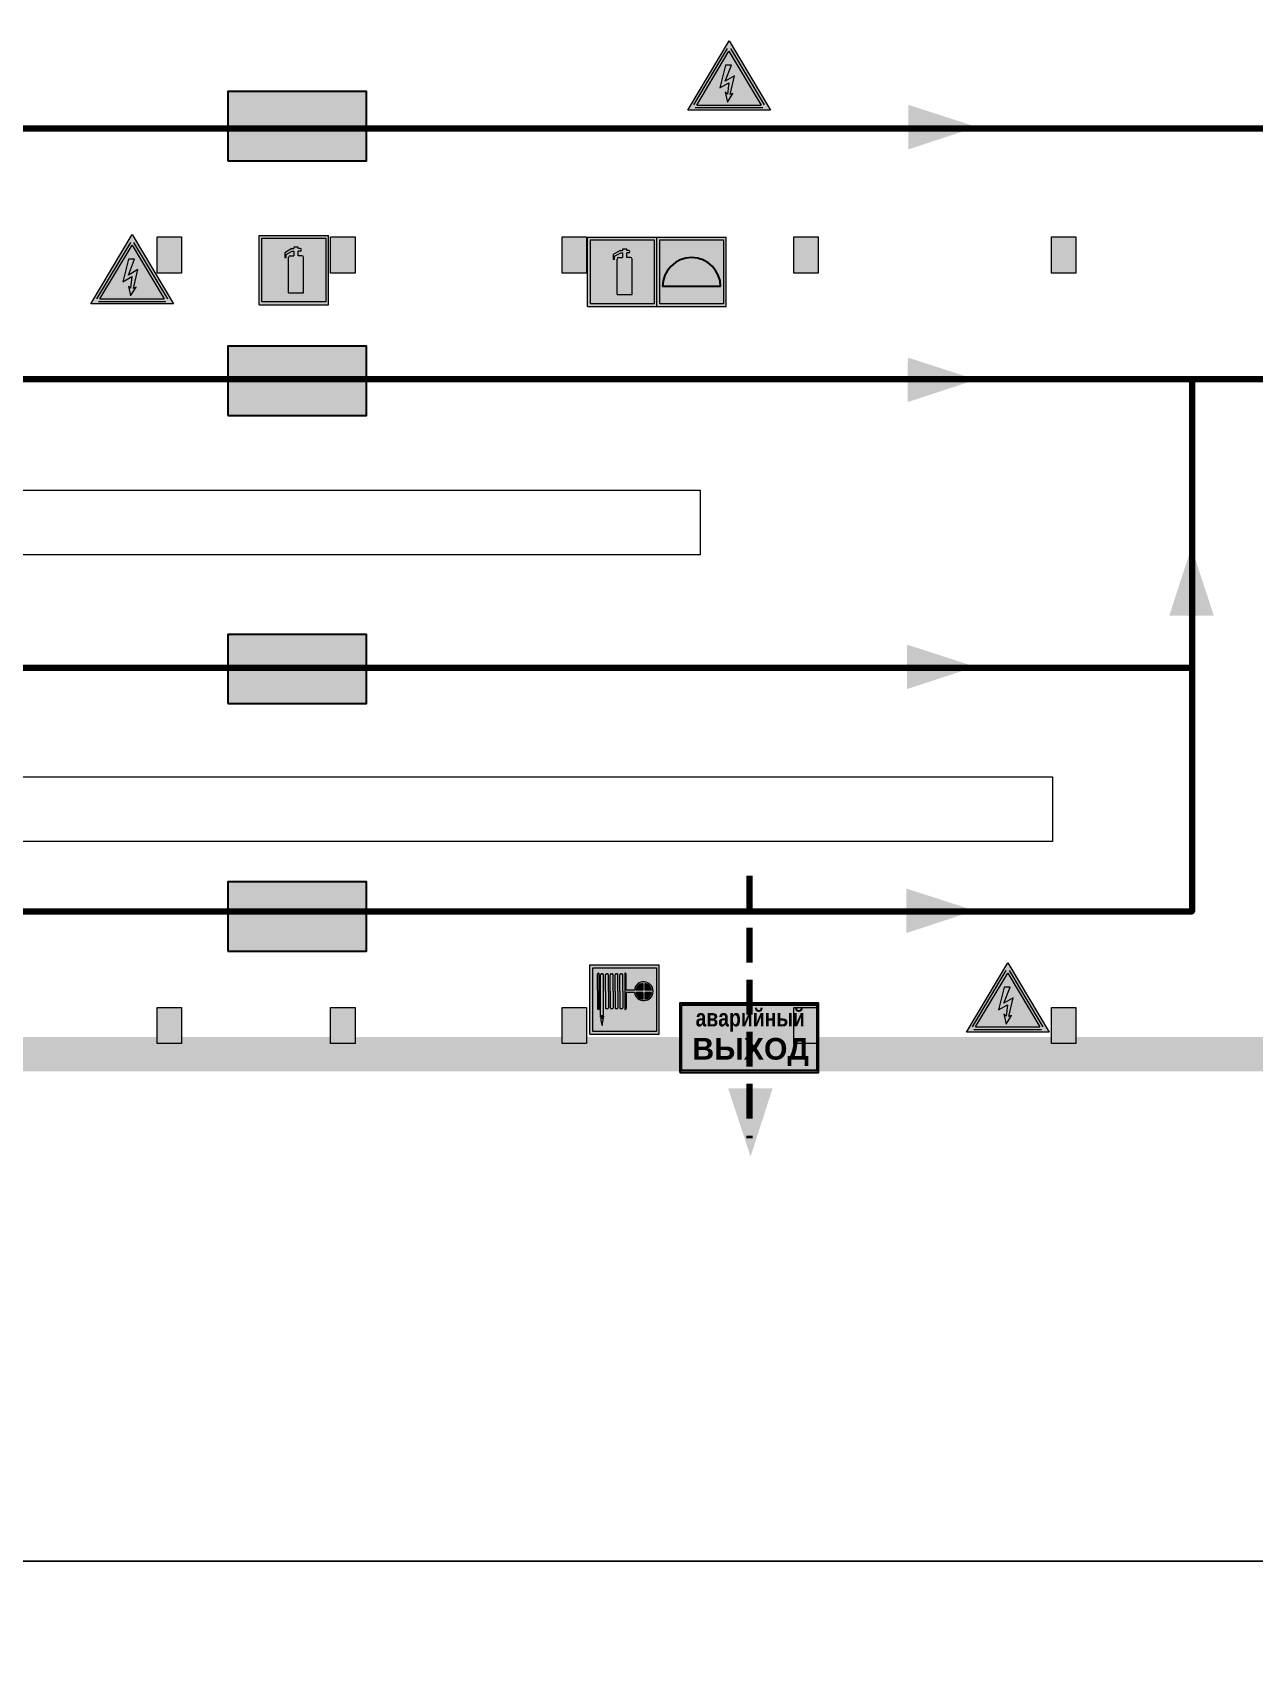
# Model space of a CAD drawing. Header units: millimetres. Extents: x 13114 to 67229, y 22859 to 38520.
# Drawn here: x 27802.6 to 27943.6, y 35149.7 to 35336.5 of the extents above; entities that cross this region are included whole.
import ezdxf

# ---------------------------------------------------------------- set-up
doc = ezdxf.new("R2010")
doc.units = ezdxf.units.MM
doc.linetypes.add('{ Wide Dash }', pattern=[12, 4, -2, 4, -2])
doc.layers.add('План_Штампы', color=7, linetype='Continuous')
doc.styles.add('обычный', font='arial.ttf')

# ---------------------------------------------------------------- blocks, each defined once
blk = doc.blocks.new('A$C32E8229D')
at = {"true_color": 0xffffff}
blk.add_hatch(color=7, dxfattribs=at).paths.add_polyline_path([(0, 0), (0, -8), (16, -8), (16, 0)])
h = blk.add_hatch(color=126)
h.paths.add_polyline_path([(0.2, -0.2), (15.8, -0.2), (15.8, -7.8), (0.2, -7.8)])
h.paths.add_polyline_path([(13.49, -2.05), (12.08, -2.05), (11.37, -2.63, 0.162397), (11.29, -2.84), (11.29, -3.63), (10.35, -3.63), (10.35, -4.05), (11.68, -4.05), (11.68, -3.48), (12.26, -4.28), (11.29, -5.1), (11.29, -6.78), (11.85, -6.78), (11.85, -5.44), (12.8, -4.64), (12.8, -5.94), (14.46, -5.94), (14.46, -5.39), (13.45, -5.39), (13.45, -3.97), (12.46, -2.59), (13.15, -2.59), (13.69, -3.34), (14.18, -3)], flags=16)
h.paths.add_polyline_path([(10.74, -1.82, 1), (11.8, -1.82, 1)], flags=16)
h.paths.add_polyline_path([(9.39, -3.59), (5.99, -3.59), (6.56, -3.03), (5.91, -3.03), (5.1, -3.83), (5.91, -4.64), (6.56, -4.64), (5.99, -4.09), (9.39, -4.09)], flags=16)
h.paths.add_polyline_path([(4.29, -1.08), (1.72, -1.08), (1.72, -6.6), (4.29, -6.6)], flags=16)
at = {"color": 126}
blk.add_lwpolyline([(16, -8), (0, -8), (0, 0), (16, 0)], close=True, dxfattribs=at)
blk = doc.blocks.new('A$C3E6D3DDE')
at = {"lineweight": 5}
h = blk.add_hatch(color=40, dxfattribs=at)
h.paths.add_polyline_path([(24.1, 1.45), (16.46, -11.35), (31.74, -11.35)])
h.paths.add_polyline_path([(24.09, -0.46), (30.03, -10.41), (18.14, -10.41)], flags=16)
h.paths.add_polyline_path([(24.54, -3.08), (23.41, -6.02), (25.13, -5.01), (24.33, -8.5), (24.82, -8.27), (23.79, -9.86), (23.4, -8.04), (23.8, -8.43), (24.04, -6.29), (22.39, -7.25), (23.44, -3.08)], flags=0)
h = blk.add_hatch(color=256, dxfattribs=at)
h.paths.add_polyline_path([(24.37, 0.03, 0.567511), (23.82, 0.03), (17.59, -10.4, 0.582454), (17.86, -10.88), (30.32, -10.88, 0.582149), (30.6, -10.4)])
h.paths.add_polyline_path([(24.09, -0.46), (18.14, -10.41), (30.03, -10.41)], flags=16)
h.paths.add_polyline_path([(24.54, -3.08), (23.41, -6.02), (25.13, -5.01), (24.33, -8.5), (24.82, -8.27), (23.79, -9.86), (23.4, -8.04), (23.8, -8.43), (24.04, -6.29), (22.39, -7.25), (23.44, -3.08)], flags=0)
h = blk.add_hatch(color=40, dxfattribs=at)
h.paths.add_polyline_path([(24.09, -0.46), (18.14, -10.41), (30.03, -10.41)])
h.paths.add_polyline_path([(24.82, -8.27), (23.79, -9.86), (23.4, -8.04), (23.8, -8.43), (24.04, -6.29), (22.39, -7.25), (23.44, -3.08), (24.54, -3.08), (23.41, -6.02), (25.13, -5.01), (24.33, -8.5)], flags=16)
at = {"color": 40, "lineweight": 5}
for p, q in [((16.46, -11.35), (24.1, 1.45)), ((24.1, 1.45), (31.74, -11.35))]:
    blk.add_line(p, q, dxfattribs=at)
at = {"lineweight": 5}
for p, q in [((17.59, -10.4), (23.82, 0.03)), ((24.37, 0.03), (30.6, -10.4)), ((18.14, -10.41), (24.09, -0.46)), ((24.09, -0.46), (30.03, -10.41)), ((23.44, -3.08), (22.39, -7.25)), ((23.41, -6.02), (24.54, -3.08)), ((25.13, -5.01), (23.41, -6.02)), ((24.54, -3.08), (23.44, -3.08)), ((24.33, -8.5), (25.13, -5.01)), ((22.39, -7.25), (24.04, -6.29)), ((23.8, -8.43), (23.4, -8.04)), ((23.4, -8.04), (23.79, -9.86)), ((23.79, -9.86), (24.82, -8.27)), ((24.04, -6.29), (23.8, -8.43)), ((24.82, -8.27), (24.33, -8.5)), ((17.86, -10.88), (30.32, -10.88)), ((18.14, -10.41), (30.03, -10.41))]:
    blk.add_line(p, q, dxfattribs=at)
at = {"color": 50, "lineweight": 5}
blk.add_line((31.74, -11.35), (16.46, -11.35), dxfattribs=at)
blk = doc.blocks.new('A$C41C009D9')
at = {"true_color": 0xffffff}
blk.add_hatch(color=7, dxfattribs=at).paths.add_polyline_path([(0, 8), (-16, 8), (-16, 0), (0, 0)])
h = blk.add_hatch(color=126)
h.dxf.hatch_style = 1
h.paths.add_polyline_path([(-15.8, 7.8), (-15.8, 0.2), (-0.2, 0.2), (-0.2, 7.8)])
at = {"color": 126}
for points in [[(-16, 0), (0, 0), (0, 8), (-16, 8)], [(-16, 0), (0, 0), (0, 8), (-16, 8)], [(-15.8, 7.8), (-0.2, 7.8), (-0.2, 0.2), (-15.8, 0.2)]]:
    blk.add_lwpolyline(points, close=True, dxfattribs=at)
at = {"color": 7, "true_color": 0xffffff, "insert": (-15.8, 7.3), "char_height": 2.5, "width": 15.5999, "attachment_point": 1, "style": 'обычный'}
blk.add_mtext('\\pi1.6133;{\\fArial|b1|i0|c204|p34;\\H0.8x;\\W0.8;аварийный\\H1.25x;\\W1;\\P\\pi1.2327;ВЫХОД}', dxfattribs=at)
blk = doc.blocks.new('A$C37112FD5')
at = {"true_color": 0xf5f5ff}
h = blk.add_hatch(color=7, dxfattribs=at)
h.dxf.hatch_style = 1
h.paths.add_polyline_path([(12.8, -7.4), (0, -7.4), (0, -20.2), (12.8, -20.2)])
h.paths.add_polyline_path([(12.29, -7.91), (12.29, -19.69), (0.51, -19.69), (0.51, -7.91)], flags=16)
h.paths.add_polyline_path([(4.98, -9.04, -0.42597), (5.17, -9.22), (5.17, -12.25), (5.17, -15.29, -0.432244), (4.98, -15.47), (4.83, -15.47, -0.42597), (4.64, -15.29), (4.64, -12.25), (4.64, -9.22, -0.432244), (4.83, -9.04)], flags=0)
h.paths.add_polyline_path([(4.28, -9.22), (4.28, -12.25), (4.28, -15.29, -0.432244), (4.09, -15.47), (3.94, -15.47, -0.42597), (3.75, -15.29), (3.75, -12.25), (3.75, -9.22, -0.432244), (3.94, -9.04), (4.09, -9.04, -0.42597)], flags=0)
h.paths.add_polyline_path([(5.72, -9.04), (5.87, -9.04, -0.42597), (6.06, -9.22), (6.06, -12.25), (6.06, -15.29, -0.432244), (5.87, -15.47), (5.72, -15.47, -0.42597), (5.53, -15.29), (5.53, -12.25), (5.53, -9.22, -0.432244)], flags=0)
h.paths.add_polyline_path([(6.42, -8.9), (6.5, -8.9, -0.42597), (6.69, -9.08), (6.69, -12.03), (8.21, -12.03, -15.824349), (8.21, -12.47), (6.69, -12.47), (6.69, -15.42, -0.432244), (6.5, -15.6), (6.42, -15.6)], flags=0)
h.paths.add_polyline_path([(3.39, -9.22), (3.39, -12.25), (3.39, -15.29, -0.432244), (3.2, -15.47), (3.05, -15.47, -0.42597), (2.85, -15.29), (2.85, -12.25), (2.85, -9.22, -0.432244), (3.05, -9.04), (3.2, -9.04, -0.42597)], flags=0)
h.paths.add_polyline_path([(2.5, -9.22), (2.5, -16.71), (1.96, -16.71), (1.96, -9.22, -0.432244), (2.15, -9.04), (2.31, -9.04, -0.42597)], flags=0)
h.paths.add_polyline_path([(1.61, -8.9), (1.61, -15.6), (1.57, -15.6, -0.42597), (1.37, -15.42), (1.37, -12.03), (1.37, -9.09, -0.432244), (1.57, -8.9)], flags=0)
h.paths.add_polyline_path([(9.76, -10.81), (9.76, -12.03), (8.49, -12.03, -0.336371)], flags=0)
h.paths.add_polyline_path([(8.49, -12.47), (9.76, -12.47), (9.76, -13.7, -0.336371)], flags=0)
h.paths.add_polyline_path([(10.11, -10.81, -0.336371), (11.38, -12.03), (10.11, -12.03)], flags=0)
h.paths.add_polyline_path([(10.11, -12.47), (11.38, -12.47, -0.336371), (10.11, -13.7)], flags=0)
h.paths.add_polyline_path([(2.5, -16.84), (2.5, -17.05), (1.97, -17.05), (1.97, -16.84)], flags=0)
h.paths.add_polyline_path([(2.5, -17.24, -0.033778), (2.24, -18.6, -0.033778), (1.97, -17.24)], flags=0)
h = blk.add_hatch(color=242)
h.dxf.hatch_style = 1
h.paths.add_polyline_path([(12.29, -7.91), (0.51, -7.91), (0.51, -19.69), (12.29, -19.69)])
h.paths.add_polyline_path([(6.42, -15.6), (6.42, -8.9), (6.5, -8.9, -0.42597), (6.69, -9.08), (6.69, -12.03), (8.21, -12.03, -15.824349), (8.21, -12.47), (6.69, -12.47), (6.69, -15.42, -0.432244), (6.5, -15.6)], flags=16)
h.paths.add_polyline_path([(5.87, -15.47), (5.72, -15.47, -0.42597), (5.53, -15.29), (5.53, -12.25), (5.53, -9.22, -0.432244), (5.72, -9.04), (5.87, -9.04, -0.42597), (6.06, -9.22), (6.06, -12.25), (6.06, -15.29, -0.432244)], flags=16)
h.paths.add_polyline_path([(4.98, -15.47), (4.83, -15.47, -0.42597), (4.64, -15.29), (4.64, -12.25), (4.64, -9.22, -0.432244), (4.83, -9.04), (4.98, -9.04, -0.42597), (5.17, -9.22), (5.17, -12.25), (5.17, -15.29, -0.432244)], flags=16)
h.paths.add_polyline_path([(4.09, -15.47), (3.94, -15.47, -0.42597), (3.75, -15.29), (3.75, -12.25), (3.75, -9.22, -0.432244), (3.94, -9.04), (4.09, -9.04, -0.42597), (4.28, -9.22), (4.28, -12.25), (4.28, -15.29, -0.432244)], flags=16)
h.paths.add_polyline_path([(3.2, -15.47), (3.05, -15.47, -0.42597), (2.85, -15.29), (2.85, -12.25), (2.85, -9.22, -0.432244), (3.05, -9.04), (3.2, -9.04, -0.42597), (3.39, -9.22), (3.39, -12.25), (3.39, -15.29, -0.432244)], flags=16)
h.paths.add_polyline_path([(2.5, -17.05), (1.97, -17.05), (1.97, -16.84), (2.5, -16.84)], flags=16)
h.paths.add_polyline_path([(2.5, -17.24, -0.033778), (2.24, -18.6, -0.033778), (1.97, -17.24)], flags=16)
h.paths.add_polyline_path([(2.5, -16.71), (1.96, -16.71), (1.96, -9.22, -0.432244), (2.15, -9.04), (2.31, -9.04, -0.42597), (2.5, -9.22)], flags=16)
h.paths.add_polyline_path([(1.61, -15.6), (1.57, -15.6, -0.42597), (1.37, -15.42), (1.37, -12.03), (1.37, -9.09, -0.432244), (1.57, -8.9), (1.61, -8.9)], flags=16)
h.paths.add_polyline_path([(8.49, -12.47), (9.76, -12.47), (9.76, -13.7, -0.336371)], flags=0)
h.paths.add_polyline_path([(10.11, -13.7), (10.11, -12.47), (11.38, -12.47, -0.336371)], flags=0)
h.paths.add_polyline_path([(8.49, -12.03, -0.336371), (9.76, -10.81), (9.76, -12.03)], flags=0)
h.paths.add_polyline_path([(10.11, -12.03), (10.11, -10.81, -0.336371), (11.38, -12.03)], flags=0)
h = blk.add_hatch(color=7, dxfattribs=at)
h.dxf.hatch_style = 1
h.paths.add_polyline_path([(1.61, -8.9), (1.57, -8.9, 0.432244), (1.37, -9.09), (1.37, -12.03), (1.37, -15.42, 0.42597), (1.57, -15.6), (1.61, -15.6)])
h.paths.add_polyline_path([(2.5, -9.22, 0.42597), (2.31, -9.04), (2.15, -9.04, 0.432244), (1.96, -9.22), (1.96, -16.71), (2.5, -16.71)])
h.paths.add_polyline_path([(2.5, -16.84), (1.97, -16.84), (1.97, -17.05), (2.5, -17.05)])
h.paths.add_polyline_path([(2.5, -17.24), (1.97, -17.24, 0.033778), (2.24, -18.6, 0.033778)])
h.paths.add_polyline_path([(3.39, -12.25), (3.39, -9.22, 0.42597), (3.2, -9.04), (3.05, -9.04, 0.432244), (2.85, -9.22), (2.85, -12.25), (2.85, -15.29, 0.42597), (3.05, -15.47), (3.2, -15.47, 0.432244), (3.39, -15.29)])
h.paths.add_polyline_path([(4.28, -12.25), (4.28, -9.22, 0.42597), (4.09, -9.04), (3.94, -9.04, 0.432244), (3.75, -9.22), (3.75, -12.25), (3.75, -15.29, 0.42597), (3.94, -15.47), (4.09, -15.47, 0.432244), (4.28, -15.29)])
h.paths.add_polyline_path([(5.17, -12.25), (5.17, -9.22, 0.42597), (4.98, -9.04), (4.83, -9.04, 0.432244), (4.64, -9.22), (4.64, -12.25), (4.64, -15.29, 0.42597), (4.83, -15.47), (4.98, -15.47, 0.432244), (5.17, -15.29)])
h.paths.add_polyline_path([(6.06, -12.25), (6.06, -9.22, 0.42597), (5.87, -9.04), (5.72, -9.04, 0.432244), (5.53, -9.22), (5.53, -12.25), (5.53, -15.29, 0.42597), (5.72, -15.47), (5.87, -15.47, 0.432244), (6.06, -15.29)])
h.paths.add_polyline_path([(6.69, -12.47), (8.21, -12.47, 15.824349), (8.21, -12.03), (6.69, -12.03), (6.69, -9.08, 0.42597), (6.5, -8.9), (6.42, -8.9), (6.42, -15.6), (6.5, -15.6, 0.432244), (6.69, -15.42)])
h.paths.add_polyline_path([(8.49, -12.47), (9.76, -12.47), (9.76, -13.7, -0.336371)], flags=16)
h.paths.add_polyline_path([(8.49, -12.03, -0.336371), (9.76, -10.81), (9.76, -12.03)], flags=16)
h.paths.add_polyline_path([(10.11, -12.47), (11.38, -12.47, -0.336371), (10.11, -13.7)], flags=16)
h.paths.add_polyline_path([(10.11, -12.03), (10.11, -10.81, -0.336371), (11.38, -12.03)], flags=16)
h = blk.add_hatch(color=242)
h.dxf.hatch_style = 1
h.paths.add_polyline_path([(9.76, -10.81, 0.336371), (8.49, -12.03), (9.76, -12.03)])
h.paths.add_polyline_path([(10.11, -10.81), (10.11, -12.03), (11.38, -12.03, 0.336371)])
h.paths.add_polyline_path([(11.38, -12.47), (10.11, -12.47), (10.11, -13.7, 0.336371)])
h.paths.add_polyline_path([(9.76, -12.47), (8.49, -12.47, 0.336371), (9.76, -13.7)])
at = {"color": 242, "lineweight": 5}
for p, q in [((0, -20.2), (0, -7.4)), ((0, -7.4), (12.8, -7.4)), ((1.57, -8.9), (1.61, -8.9)), ((1.61, -8.9), (1.61, -15.6)), ((6.42, -8.9), (6.42, -15.6)), ((6.5, -8.9), (6.42, -8.9)), ((12.8, -20.2), (12.8, -7.4)), ((1.37, -12.03), (1.37, -9.08)), ((1.96, -16.71), (1.96, -9.22)), ((2.15, -9.04), (2.31, -9.04)), ((2.5, -16.71), (2.5, -9.22)), ((2.85, -12.25), (2.85, -9.22)), ((3.05, -9.04), (3.2, -9.04)), ((3.39, -12.25), (3.39, -9.22)), ((3.75, -12.25), (3.75, -9.22)), ((3.94, -9.04), (4.09, -9.04)), ((4.28, -12.25), (4.28, -9.22)), ((4.64, -12.25), (4.64, -9.22)), ((4.83, -9.04), (4.98, -9.04)), ((5.17, -12.25), (5.17, -9.22)), ((5.53, -12.25), (5.53, -9.22)), ((5.72, -9.04), (5.87, -9.04)), ((6.06, -12.25), (6.06, -9.22)), ((6.69, -12.03), (6.69, -9.08)), ((9.76, -10.81), (9.76, -12.03)), ((10.11, -10.81), (10.11, -12.03)), ((1.37, -12.03), (1.37, -15.42)), ((2.85, -12.25), (2.85, -15.29)), ((3.39, -12.25), (3.39, -15.29)), ((3.75, -12.25), (3.75, -15.29)), ((4.28, -12.25), (4.28, -15.29)), ((4.64, -12.25), (4.64, -15.29)), ((5.17, -12.25), (5.17, -15.29)), ((5.53, -12.25), (5.53, -15.29)), ((6.06, -12.25), (6.06, -15.29)), ((8.21, -12.03), (6.69, -12.03)), ((8.21, -12.47), (6.69, -12.47)), ((6.69, -12.47), (6.69, -15.42)), ((9.76, -12.03), (8.49, -12.03)), ((9.76, -12.47), (8.49, -12.47)), ((9.76, -12.47), (9.76, -13.7)), ((11.38, -12.03), (10.11, -12.03)), ((11.38, -12.47), (10.11, -12.47)), ((10.11, -12.47), (10.11, -13.7)), ((1.57, -15.6), (1.61, -15.6)), ((1.96, -16.71), (2.5, -16.71)), ((1.97, -16.84), (2.5, -16.84)), ((1.97, -17.05), (1.97, -16.84)), ((2.5, -17.05), (1.97, -17.05)), ((1.97, -17.24), (2.5, -17.24)), ((2.5, -16.84), (2.5, -17.05)), ((3.05, -15.47), (3.2, -15.47)), ((3.94, -15.47), (4.09, -15.47)), ((4.83, -15.47), (4.98, -15.47)), ((5.72, -15.47), (5.87, -15.47)), ((6.42, -15.6), (6.5, -15.6)), ((0, -20.2), (12.8, -20.2))]:
    blk.add_line(p, q, dxfattribs=at)
blk.add_lwpolyline([(0.51, -7.91), (12.29, -7.91), (12.29, -19.69), (0.51, -19.69)], close=True, dxfattribs=at)
for centre, radius, start, end in [((1.56, -9.09), 0.182, 87.1027, 180.6071), ((6.51, -9.09), 0.182, 359.3929, 92.8973), ((2.15, -9.22), 0.182, 87.1027, 180.6071), ((2.32, -9.22), 0.182, 359.3929, 92.8973), ((3.04, -9.22), 0.182, 87.1027, 180.6071), ((3.21, -9.22), 0.182, 359.3929, 92.8973), ((3.93, -9.22), 0.182, 87.1027, 180.6071), ((4.1, -9.22), 0.182, 359.3929, 92.8973), ((4.82, -9.22), 0.182, 87.1027, 180.6071), ((4.99, -9.22), 0.182, 359.3929, 92.8973), ((5.71, -9.22), 0.182, 87.1027, 180.6071), ((5.88, -9.22), 0.182, 359.3929, 92.8973), ((9.93, -12.25), 1.74, 187.2319, 172.7681), ((9.93, -12.25), 1.46, 96.9927, 171.3585), ((9.93, -12.25), 1.46, 8.6415, 83.0073), ((9.93, -12.25), 1.46, 188.6415, 263.0073), ((9.93, -12.25), 1.46, 276.9927, 351.3585), ((1.56, -15.42), 0.182, 179.3929, 272.8973), ((12.17, -15.98), 10.27, 187.041, 194.7793), ((-7.7, -15.98), 10.27, 345.2207, 352.959), ((3.04, -15.29), 0.182, 179.3929, 272.8973), ((3.21, -15.29), 0.182, 267.1027, 0.6071), ((3.93, -15.29), 0.182, 179.3929, 272.8973), ((4.1, -15.29), 0.182, 267.1027, 0.6071), ((4.82, -15.29), 0.182, 179.3929, 272.8973), ((4.99, -15.29), 0.182, 267.1027, 0.6071), ((5.71, -15.29), 0.182, 179.3929, 272.8973), ((5.88, -15.29), 0.182, 267.1027, 0.6071), ((6.51, -15.42), 0.182, 267.1027, 0.6071)]:
    blk.add_arc(centre, radius, start, end, dxfattribs=at)
blk = doc.blocks.new('A$C3AD82952')
at = {"true_color": 0xf5f5ff}
h = blk.add_hatch(color=7, dxfattribs=at)
h.dxf.hatch_style = 1
h.paths.add_polyline_path([(8.21, 8.73, 0.414214), (7.89, 9.05), (7.22, 9.05), (7.22, 9.92), (7.59, 9.92, 1), (7.57, 10.36), (7.22, 10.36), (7.22, 10.6), (6.43, 10.6), (6.43, 10.36), (6.01, 10.36), (4.74, 9.59), (4.74, 8.69), (4.98, 8.73), (4.98, 9.26), (6.12, 9.91), (6.43, 9.91), (6.43, 9.05), (5.76, 9.05, 0.414214), (5.44, 8.73), (5.44, 2.2), (8.21, 2.2)], flags=0)
h.paths.add_polyline_path([(12.8, 12.8), (0, 12.8), (0, 0), (12.8, 0)])
h.paths.add_polyline_path([(0.51, 12.29), (12.29, 12.29), (12.29, 0.51), (0.51, 0.51)], flags=16)
h.paths.add_polyline_path([(4.74, 9.59), (6.01, 10.36), (6.43, 10.36), (6.43, 10.6), (7.22, 10.6), (7.22, 10.36), (7.59, 10.36, -0.94586), (7.59, 9.92), (7.22, 9.92), (7.22, 9.05), (7.89, 9.05, -0.414214), (8.21, 8.73), (8.21, 2.2), (5.44, 2.2), (5.44, 8.73, -0.414214), (5.76, 9.05), (6.43, 9.05), (6.43, 9.91), (6.12, 9.91), (4.98, 9.26), (4.98, 8.73), (4.74, 8.69)], flags=0)
h = blk.add_hatch(color=242)
h.dxf.hatch_style = 1
h.paths.add_polyline_path([(12.29, 12.29), (0.51, 12.29), (0.51, 0.51), (12.29, 0.51)])
h.paths.add_polyline_path([(4.74, 8.69), (4.74, 9.59), (6.01, 10.36), (6.43, 10.36), (6.43, 10.6), (7.22, 10.6), (7.22, 10.36), (7.59, 10.36, -0.94586), (7.59, 9.92), (7.22, 9.92), (7.22, 9.05), (7.89, 9.05, -0.414214), (8.21, 8.73), (8.21, 2.2), (5.44, 2.2), (5.44, 8.73, -0.414214), (5.76, 9.05), (6.43, 9.05), (6.43, 9.91), (6.12, 9.91), (4.98, 9.26), (4.98, 8.73)], flags=16)
h = blk.add_hatch(color=7, dxfattribs=at)
h.dxf.hatch_style = 1
h.paths.add_polyline_path([(8.21, 8.73, 0.414214), (7.89, 9.05), (7.22, 9.05), (7.22, 9.92), (7.59, 9.92, 1), (7.57, 10.36), (7.22, 10.36), (7.22, 10.6), (6.43, 10.6), (6.43, 10.36), (6.01, 10.36), (4.74, 9.59), (4.74, 8.69), (4.98, 8.73), (4.98, 9.26), (6.12, 9.91), (6.43, 9.91), (6.43, 9.05), (5.76, 9.05, 0.414214), (5.44, 8.73), (5.44, 2.2), (8.21, 2.2)])
at = {"color": 242, "lineweight": 5}
for p, q in [((0, 0), (0, 12.8)), ((0, 12.8), (12.8, 12.8)), ((12.8, 0), (12.8, 12.8)), ((6.01, 10.36), (4.74, 9.59)), ((4.74, 9.59), (4.74, 8.69)), ((4.98, 9.26), (6.12, 9.91)), ((4.98, 8.73), (4.98, 9.26)), ((5.76, 9.05), (6.43, 9.05)), ((6.01, 10.36), (6.43, 10.36)), ((6.12, 9.91), (6.43, 9.91)), ((7.22, 10.6), (6.43, 10.6)), ((6.43, 10.6), (6.43, 10.36)), ((6.43, 9.91), (6.43, 9.05)), ((7.22, 10.36), (7.22, 10.6)), ((7.59, 10.36), (7.22, 10.36)), ((7.22, 9.05), (7.22, 9.92)), ((7.59, 9.92), (7.22, 9.92)), ((7.89, 9.05), (7.22, 9.05)), ((4.74, 8.69), (4.98, 8.73)), ((5.44, 2.2), (5.44, 8.73)), ((8.21, 2.2), (8.21, 8.73)), ((0, 0), (12.8, 0)), ((5.44, 2.2), (8.21, 2.2))]:
    blk.add_line(p, q, dxfattribs=at)
blk.add_lwpolyline([(0.51, 12.29), (12.29, 12.29), (12.29, 0.51), (0.51, 0.51)], close=True, dxfattribs=at)
for centre, radius, start, end in [((5.76, 8.73), 0.32, 90, 180), ((7.58, 10.14), 0.223, 273.1875, 86.8125), ((7.89, 8.73), 0.32, 0, 90)]:
    blk.add_arc(centre, radius, start, end, dxfattribs=at)
blk = doc.blocks.new('A$C1E1F2D43')
at = {"true_color": 0xffffff}
blk.add_hatch(color=7, dxfattribs=at).paths.add_polyline_path([(8, 0), (0, 0), (0, -8), (8, -8)])
h = blk.add_hatch(color=242)
h.paths.add_polyline_path([(0.32, -0.32), (0.32, -7.68), (7.68, -7.68), (7.68, -0.32)])
h.paths.add_polyline_path([(7.35, -5.71), (0.65, -5.71, -1)], flags=16)
at = {"color": 242, "lineweight": 5}
for p, q in [((0, 0), (8, 0)), ((0, -8), (0, 0)), ((0, 0), (8, 0)), ((8, -8), (8, 0)), ((0, -8), (8, -8))]:
    blk.add_line(p, q, dxfattribs=at)
at = {"color": 242}
blk.add_line((7.35, -5.71), (0.65, -5.71), dxfattribs=at)
at = {"color": 242, "lineweight": 5}
blk.add_lwpolyline([(0.32, -0.32), (7.68, -0.32), (7.68, -7.68), (0.32, -7.68)], close=True, dxfattribs=at)
at = {"color": 242}
blk.add_arc((4, -5.71), 3.35, 0, 180, dxfattribs=at)

msp = doc.modelspace()

# ---------------------------------------------------------------- hatches: boundary and pattern name
at = {"lineweight": 0}
h = msp.add_hatch(color=256, dxfattribs=at)
h.dxf.hatch_style = 1
h.paths.add_polyline_path([(27816.95, 35312.93), (27816.95, 35308.75), (27819.78, 35308.75), (27819.78, 35312.93)])
h = msp.add_hatch(color=256, dxfattribs=at)
h.dxf.hatch_style = 1
h.paths.add_polyline_path([(27836.99, 35312.93), (27836.99, 35308.75), (27839.82, 35308.75), (27839.82, 35312.93)])
h = msp.add_hatch(color=256, dxfattribs=at)
h.dxf.hatch_style = 1
h.paths.add_polyline_path([(27863.72, 35312.93), (27863.72, 35308.75), (27866.55, 35308.75), (27866.55, 35312.93)])
h = msp.add_hatch(color=256, dxfattribs=at)
h.dxf.hatch_style = 1
h.paths.add_polyline_path([(27890.46, 35312.93), (27890.46, 35308.75), (27893.29, 35308.75), (27893.29, 35312.93)])
h = msp.add_hatch(color=256, dxfattribs=at)
h.dxf.hatch_style = 1
h.paths.add_polyline_path([(27920.22, 35312.93), (27920.22, 35308.75), (27923.05, 35308.75), (27923.05, 35312.93)])
h = msp.add_hatch(color=256, dxfattribs=at)
h.dxf.hatch_style = 1
h.paths.add_polyline_path([(27816.95, 35223.99), (27816.95, 35219.82), (27819.78, 35219.82), (27819.78, 35223.99)])
h = msp.add_hatch(color=256, dxfattribs=at)
h.dxf.hatch_style = 1
h.paths.add_polyline_path([(27836.99, 35223.99), (27836.99, 35219.82), (27839.82, 35219.82), (27839.82, 35223.99)])
h = msp.add_hatch(color=256, dxfattribs=at)
h.dxf.hatch_style = 1
h.paths.add_polyline_path([(27863.72, 35223.99), (27863.72, 35219.82), (27866.55, 35219.82), (27866.55, 35223.99)])
h = msp.add_hatch(color=256, dxfattribs=at)
h.dxf.hatch_style = 1
h.paths.add_polyline_path([(27890.46, 35223.99), (27890.46, 35219.82), (27893.29, 35219.82), (27893.29, 35223.99)])
h = msp.add_hatch(color=256, dxfattribs=at)
h.dxf.hatch_style = 1
h.paths.add_polyline_path([(27920.22, 35223.99), (27920.22, 35219.82), (27923.05, 35219.82), (27923.05, 35223.99)])

# ---------------------------------------------------------------- linework, layer by layer
at = {"color": 5, "lineweight": 0}
for points in [[(27609.6, 35160.08), (28209.6, 35160.08), (28209.6, 35555.08), (27609.6, 35555.08)], [(27609.6, 34765.08), (28209.6, 34765.08), (28209.6, 35160.08), (27609.6, 35160.08)]]:
    msp.add_lwpolyline(points, close=True, dxfattribs=at)
at = {"color": 126, "lineweight": 100, "true_color": 0x008754}
for points in [[(27932.92, 35386.2), (27969.53, 35386.2), (27969.53, 35296.51), (27653.93, 35296.51), (27653.93, 35386.2)], [(27653.93, 35325.45), (27951.28, 35325.45)], [(27653.93, 35296.51), (27653.93, 35235.07), (27936.46, 35235.07), (27936.46, 35296.51)], [(27653.93, 35263.2), (27936.46, 35263.2)]]:
    msp.add_lwpolyline(points, dxfattribs=at)
at = {"lineweight": 0}
for points in [[(27816.95, 35312.93), (27819.78, 35312.93), (27819.78, 35308.75), (27816.95, 35308.75)], [(27836.99, 35312.93), (27839.82, 35312.93), (27839.82, 35308.75), (27836.99, 35308.75)], [(27863.72, 35312.93), (27866.55, 35312.93), (27866.55, 35308.75), (27863.72, 35308.75)], [(27890.46, 35312.93), (27893.29, 35312.93), (27893.29, 35308.75), (27890.46, 35308.75)], [(27920.22, 35312.93), (27923.05, 35312.93), (27923.05, 35308.75), (27920.22, 35308.75)], [(27655.18, 35283.69), (27879.67, 35283.69), (27879.67, 35276.23), (27655.18, 35276.23)], [(27655.04, 35250.61), (27920.36, 35250.61), (27920.36, 35243.15), (27655.04, 35243.15)], [(27816.95, 35223.99), (27819.78, 35223.99), (27819.78, 35219.82), (27816.95, 35219.82)], [(27836.99, 35223.99), (27839.82, 35223.99), (27839.82, 35219.82), (27836.99, 35219.82)], [(27863.72, 35223.99), (27866.55, 35223.99), (27866.55, 35219.82), (27863.72, 35219.82)], [(27890.46, 35223.99), (27893.29, 35223.99), (27893.29, 35219.82), (27890.46, 35219.82)], [(27920.22, 35223.99), (27923.05, 35223.99), (27923.05, 35219.82), (27920.22, 35219.82)]]:
    msp.add_lwpolyline(points, close=True, dxfattribs=at)
at = {"color": 126, "linetype": '{ Wide Dash }', "lineweight": 100, "true_color": 0x008754}
msp.add_lwpolyline([(27885.35, 35239.18), (27885.35, 35208.91)], dxfattribs=at)
at = {"lineweight": 100, "const_width": 3.96}
for points in [[(27880.92, 35218.6), (27637.73, 35218.6)], [(28028, 35218.6), (27887.96, 35218.6)]]:
    msp.add_lwpolyline(points, dxfattribs=at)
at = {"layer": 'План_Штампы', "color": 126, "true_color": 0x008754}
for points in [[(27903.7, 35323.04), (27903.71, 35328.18), (27911.59, 35325.63)], [(27903.62, 35293.87), (27903.64, 35299.01), (27911.52, 35296.46)], [(27938.97, 35269.21), (27933.83, 35269.23), (27936.38, 35277.11)], [(27903.54, 35260.74), (27903.55, 35265.87), (27911.43, 35263.32)], [(27903.47, 35232.58), (27903.48, 35237.71), (27911.36, 35235.17)], [(27882.89, 35214.66), (27888.02, 35214.64), (27885.48, 35206.77)]]:
    msp.add_solid(points, dxfattribs=at)

# ---------------------------------------------------------------- block references
for name, p, xscale, yscale, zscale in [('A$C3E6D3DDE', (27867.93, 35334.67), 0.625, 0.625, 0.625), ('A$C3E6D3DDE', (27799.02, 35312.29), 0.625, 0.625, 0.625), ('A$C3AD82952', (27828.74, 35305.11), 0.625, 0.625, 0.625), ('A$C3AD82952', (27866.67, 35304.91), 0.625, 0.625, 0.625), ('A$C37112FD5', (27866.94, 35233.52), 0.6249984004534781, 0.6249984004534781, 0.6249984004534781), ('A$C3E6D3DDE', (27900.11, 35228.24), 0.625, 0.625, 0.625)]:
    msp.add_blockref(name, p, dxfattribs=dict(xscale=xscale, yscale=yscale, zscale=zscale))
at = {"color": 1}
msp.add_blockref('A$C1E1F2D43', (27874.67, 35312.91), dxfattribs=at)
msp.add_blockref('A$C41C009D9', (27893.32, 35216.5))
at = {"layer": 'План_Штампы', "color": 126, "true_color": 0x008754, "xscale": -1}
for p in [(27841.12, 35329.71), (27841.12, 35300.33), (27841.12, 35267.06), (27841.12, 35238.48)]:
    msp.add_blockref('A$C32E8229D', p, dxfattribs=at)

doc.saveas('drawing.dxf')
